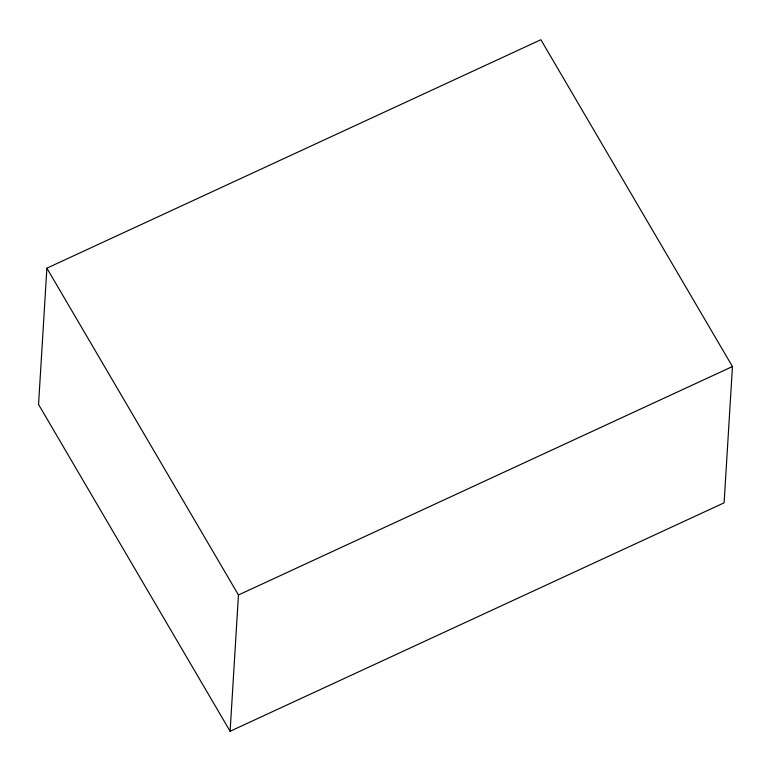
<?xml version="1.0" encoding="UTF-8"?>
<svg xmlns="http://www.w3.org/2000/svg" width="771" height="771" viewBox="0 0 771 771"><rect width="100%" height="100%" fill="white"/><g stroke="black" fill="none" stroke-linecap="round" stroke-linejoin="round"><path stroke-width="1.16" d="M46.886 268.173L38.55 404.457L230.115 731.265L724.114 502.827L732.45 366.543L540.885 39.735L46.886 268.173L238.451 594.981L230.115 731.265M238.451 594.981L732.45 366.543"/></g></svg>
